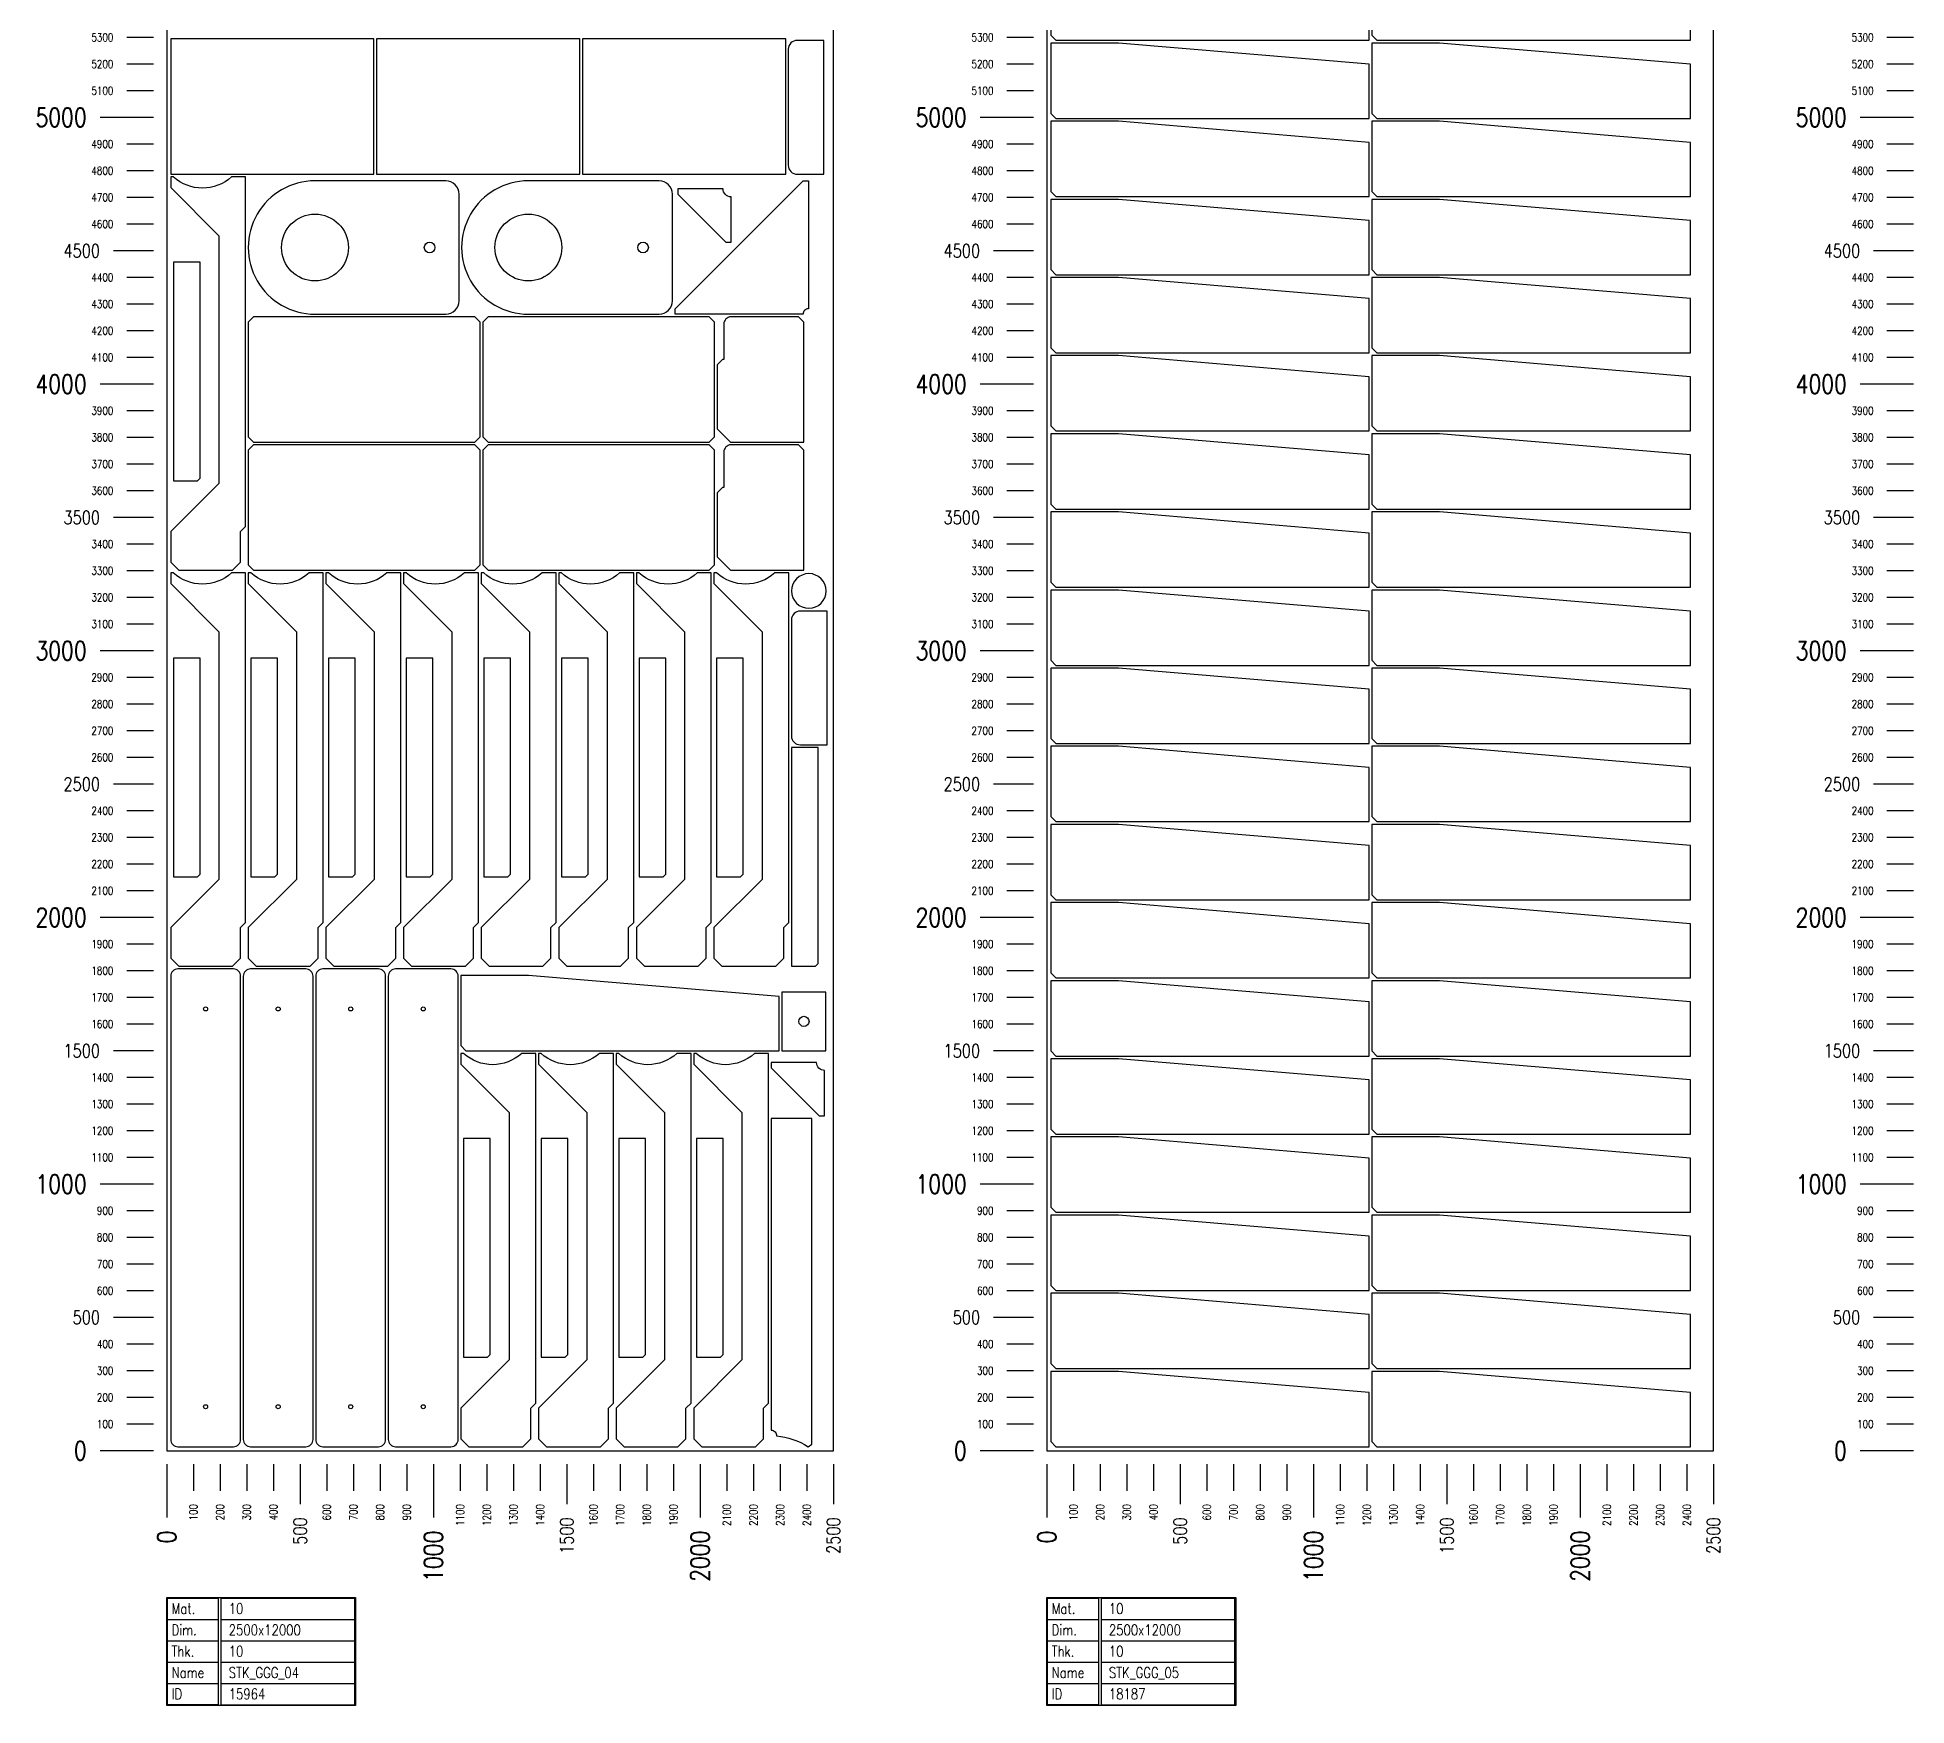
# Model space of a CAD drawing. Header units: millimetres. Extents: x 28039 to 145264, y 9873 to 40131.
# Drawn here: x 88831 to 95840, y 13439 to 19695 of the extents above; entities that cross this region are included whole.
import ezdxf
from ezdxf.enums import TextEntityAlignment as Align

# ---------------------------------------------------------------- set-up
doc = ezdxf.new("R2010")
doc.units = ezdxf.units.MM
doc.layers.add('TEXT', color=7, linetype='Continuous')
doc.styles.add('EasyCutStyle', font='romans.shx', dxfattribs={"width": 0.8})

# ---------------------------------------------------------------- blocks, each defined once
blk = doc.blocks.new('LogoSheet_16759')
at = {"color": 2}
for p, q in [((-50, 5300), (-150, 5300)), ((-50, 5200), (-150, 5200)), ((-50, 5100), (-150, 5100)), ((-50, 4900), (-150, 4900)), ((-50, 4800), (-150, 4800)), ((-50, 4700), (-150, 4700)), ((-50, 4600), (-150, 4600)), ((-50, 4400), (-150, 4400)), ((-50, 4300), (-150, 4300)), ((-50, 4200), (-150, 4200)), ((-50, 4100), (-150, 4100)), ((-50, 3900), (-150, 3900)), ((-50, 3800), (-150, 3800)), ((-50, 3700), (-150, 3700)), ((-50, 3600), (-150, 3600)), ((-50, 3400), (-150, 3400)), ((-50, 3300), (-150, 3300)), ((-50, 3200), (-150, 3200)), ((-50, 3100), (-150, 3100)), ((-50, 2900), (-150, 2900)), ((-50, 2800), (-150, 2800)), ((-50, 2700), (-150, 2700)), ((-50, 2600), (-150, 2600)), ((-50, 2400), (-150, 2400)), ((-50, 2300), (-150, 2300)), ((-50, 2200), (-150, 2200)), ((-50, 2100), (-150, 2100)), ((-50, 1900), (-150, 1900)), ((-50, 1800), (-150, 1800)), ((-50, 1700), (-150, 1700)), ((-50, 1600), (-150, 1600)), ((-50, 1400), (-150, 1400)), ((-50, 1300), (-150, 1300)), ((-50, 1200), (-150, 1200)), ((-50, 1100), (-150, 1100)), ((-50, 900), (-150, 900)), ((-50, 800), (-150, 800)), ((-50, 700), (-150, 700)), ((-50, 600), (-150, 600)), ((-50, 400), (-150, 400)), ((-50, 300), (-150, 300)), ((-50, 200), (-150, 200)), ((-50, 100), (-150, 100)), ((100, -50), (100, -150)), ((200, -50), (200, -150)), ((300, -50), (300, -150)), ((400, -50), (400, -150)), ((600, -50), (600, -150)), ((700, -50), (700, -150)), ((800, -50), (800, -150)), ((900, -50), (900, -150)), ((1100, -50), (1100, -150)), ((1200, -50), (1200, -150)), ((1300, -50), (1300, -150)), ((1400, -50), (1400, -150)), ((1600, -50), (1600, -150)), ((1700, -50), (1700, -150)), ((1800, -50), (1800, -150)), ((1900, -50), (1900, -150)), ((2100, -50), (2100, -150)), ((2200, -50), (2200, -150)), ((2300, -50), (2300, -150)), ((2400, -50), (2400, -150))]:
    blk.add_line(p, q, dxfattribs=at)
at = {"color": 1}
for p, q in [((-50, 5000), (-250, 5000)), ((-50, 4000), (-250, 4000)), ((-50, 3000), (-250, 3000)), ((-50, 2000), (-250, 2000)), ((-50, 1000), (-250, 1000)), ((-50, 0), (-250, 0)), ((0, -50), (0, -250)), ((1000, -50), (1000, -250)), ((2000, -50), (2000, -250)), ((203.4, -553), (705.2, -553)), ((203.4, -633), (705.2, -633)), ((203.4, -713), (705.2, -713)), ((203.4, -793), (705.2, -793)), ((203.4, -873), (705.2, -873))]:
    blk.add_line(p, q, dxfattribs=at)
at = {"color": 7}
for p, q in [((-50, 4500), (-200, 4500)), ((-50, 3500), (-200, 3500)), ((-50, 2500), (-200, 2500)), ((-50, 1500), (-200, 1500)), ((-50, 500), (-200, 500)), ((500, -50), (500, -200)), ((1500, -50), (1500, -200)), ((2500, -50), (2500, -200))]:
    blk.add_line(p, q, dxfattribs=at)
at = {"color": 5}
for p, q in [((3, -553), (193.4, -553)), ((3, -633), (193.4, -633)), ((3, -713), (193.4, -713)), ((3, -793), (193.4, -793)), ((3, -873), (193.4, -873))]:
    blk.add_line(p, q, dxfattribs=at)
blk.add_line((193.4, -633), (193.4, -953))
blk.add_lwpolyline([(0, -550), (708.2, -550), (708.2, -956), (0, -956)], close=True)
blk.add_lwpolyline([(3, -553), (193.4, -553), (193.4, -953), (3, -953)], close=True, dxfattribs=at)
at = {"color": 1}
blk.add_lwpolyline([(705.2, -553), (203.4, -553), (203.4, -953), (705.2, -953)], close=True, dxfattribs=at)
at = {"color": 7, "style": 'EasyCutStyle', "width": 0.8}
for s, height, p in [('5300', 30, (-200, 5300)), ('5200', 30, (-200, 5200)), ('5100', 30, (-200, 5100)), ('5000', 70, (-300, 5000)), ('4900', 30, (-200, 4900)), ('4800', 30, (-200, 4800)), ('4700', 30, (-200, 4700)), ('4600', 30, (-200, 4600)), ('4500', 50, (-250, 4500)), ('4400', 30, (-200, 4400)), ('4300', 30, (-200, 4300)), ('4200', 30, (-200, 4200)), ('4100', 30, (-200, 4100)), ('4000', 70, (-300, 4000)), ('3900', 30, (-200, 3900)), ('3800', 30, (-200, 3800)), ('3700', 30, (-200, 3700)), ('3600', 30, (-200, 3600)), ('3500', 50, (-250, 3500)), ('3400', 30, (-200, 3400)), ('3300', 30, (-200, 3300)), ('3200', 30, (-200, 3200)), ('3100', 30, (-200, 3100)), ('3000', 70, (-300, 3000)), ('2900', 30, (-200, 2900)), ('2800', 30, (-200, 2800)), ('2700', 30, (-200, 2700)), ('2600', 30, (-200, 2600)), ('2500', 50, (-250, 2500)), ('2400', 30, (-200, 2400)), ('2300', 30, (-200, 2300)), ('2200', 30, (-200, 2200)), ('2100', 30, (-200, 2100)), ('2000', 70, (-300, 2000)), ('1900', 30, (-200, 1900)), ('1800', 30, (-200, 1800)), ('1700', 30, (-200, 1700)), ('1600', 30, (-200, 1600)), ('1500', 50, (-250, 1500)), ('1400', 30, (-200, 1400)), ('1300', 30, (-200, 1300)), ('1200', 30, (-200, 1200)), ('1100', 30, (-200, 1100)), ('1000', 70, (-300, 1000)), ('900', 30, (-200, 900)), ('800', 30, (-200, 800)), ('700', 30, (-200, 700)), ('600', 30, (-200, 600)), ('500', 50, (-250, 500)), ('400', 30, (-200, 400)), ('300', 30, (-200, 300)), ('200', 30, (-200, 200)), ('100', 30, (-200, 100)), ('0', 70, (-300, 0))]:
    blk.add_text(s, height=height, dxfattribs=at).set_placement(p, align=Align.MIDDLE_RIGHT)
for s, height, p in [('100', 30, (100, -200)), ('200', 30, (200, -200)), ('300', 30, (300, -200)), ('400', 30, (400, -200)), ('600', 30, (600, -200)), ('700', 30, (700, -200)), ('800', 30, (800, -200)), ('900', 30, (900, -200)), ('1100', 30, (1100, -200)), ('1200', 30, (1200, -200)), ('1300', 30, (1300, -200)), ('1400', 30, (1400, -200)), ('1600', 30, (1600, -200)), ('1700', 30, (1700, -200)), ('1800', 30, (1800, -200)), ('1900', 30, (1900, -200)), ('2100', 30, (2100, -200)), ('2200', 30, (2200, -200)), ('2300', 30, (2300, -200)), ('2400', 30, (2400, -200)), ('500', 50, (500, -250)), ('1500', 50, (1500, -250)), ('2500', 50, (2500, -250)), ('0', 70, (0, -300)), ('1000', 70, (1000, -300)), ('2000', 70, (2000, -300))]:
    blk.add_text(s, height=height, rotation=90, dxfattribs=at).set_placement(p, align=Align.MIDDLE_RIGHT)
at = {"style": 'EasyCutStyle', "width": 0.8}
for tag, p in [('MATERIAL_SHEET', (232.8, -612.4)), ('DIMENSION_SHEET', (232.8, -692.4)), ('THICKNESS_SHEET', (232.8, -772.4)), ('NAME_SHEET', (232.8, -852.4)), ('ID_SHEET', (232.8, -932.4))]:
    blk.add_attdef(tag, p, '', height=40, dxfattribs=at)
at = {"layer": 'TEXT', "color": 251, "style": 'EasyCutStyle', "width": 0.8}
for s, p in [('Mat.', (18.4, -612.4)), ('Dim.', (18.4, -692.4)), ('Thk.', (18.4, -772.4)), ('Name', (18.4, -852.4)), ('ID', (18.4, -932.4))]:
    blk.add_text(s, height=40, dxfattribs=at).set_placement(p)
blk = doc.blocks.new('LogoSheet_06516')
at = {"color": 2}
for p, q in [((-50, 5300), (-150, 5300)), ((-50, 5200), (-150, 5200)), ((-50, 5100), (-150, 5100)), ((-50, 4900), (-150, 4900)), ((-50, 4800), (-150, 4800)), ((-50, 4700), (-150, 4700)), ((-50, 4600), (-150, 4600)), ((-50, 4400), (-150, 4400)), ((-50, 4300), (-150, 4300)), ((-50, 4200), (-150, 4200)), ((-50, 4100), (-150, 4100)), ((-50, 3900), (-150, 3900)), ((-50, 3800), (-150, 3800)), ((-50, 3700), (-150, 3700)), ((-50, 3600), (-150, 3600)), ((-50, 3400), (-150, 3400)), ((-50, 3300), (-150, 3300)), ((-50, 3200), (-150, 3200)), ((-50, 3100), (-150, 3100)), ((-50, 2900), (-150, 2900)), ((-50, 2800), (-150, 2800)), ((-50, 2700), (-150, 2700)), ((-50, 2600), (-150, 2600)), ((-50, 2400), (-150, 2400)), ((-50, 2300), (-150, 2300)), ((-50, 2200), (-150, 2200)), ((-50, 2100), (-150, 2100)), ((-50, 1900), (-150, 1900)), ((-50, 1800), (-150, 1800)), ((-50, 1700), (-150, 1700)), ((-50, 1600), (-150, 1600)), ((-50, 1400), (-150, 1400)), ((-50, 1300), (-150, 1300)), ((-50, 1200), (-150, 1200)), ((-50, 1100), (-150, 1100)), ((-50, 900), (-150, 900)), ((-50, 800), (-150, 800)), ((-50, 700), (-150, 700)), ((-50, 600), (-150, 600)), ((-50, 400), (-150, 400)), ((-50, 300), (-150, 300)), ((-50, 200), (-150, 200)), ((-50, 100), (-150, 100)), ((100, -50), (100, -150)), ((200, -50), (200, -150)), ((300, -50), (300, -150)), ((400, -50), (400, -150)), ((600, -50), (600, -150)), ((700, -50), (700, -150)), ((800, -50), (800, -150)), ((900, -50), (900, -150)), ((1100, -50), (1100, -150)), ((1200, -50), (1200, -150)), ((1300, -50), (1300, -150)), ((1400, -50), (1400, -150)), ((1600, -50), (1600, -150)), ((1700, -50), (1700, -150)), ((1800, -50), (1800, -150)), ((1900, -50), (1900, -150)), ((2100, -50), (2100, -150)), ((2200, -50), (2200, -150)), ((2300, -50), (2300, -150)), ((2400, -50), (2400, -150))]:
    blk.add_line(p, q, dxfattribs=at)
at = {"color": 1}
for p, q in [((-50, 5000), (-250, 5000)), ((-50, 4000), (-250, 4000)), ((-50, 3000), (-250, 3000)), ((-50, 2000), (-250, 2000)), ((-50, 1000), (-250, 1000)), ((-50, 0), (-250, 0)), ((0, -50), (0, -250)), ((1000, -50), (1000, -250)), ((2000, -50), (2000, -250)), ((203.4, -553), (705.2, -553)), ((203.4, -633), (705.2, -633)), ((203.4, -713), (705.2, -713)), ((203.4, -793), (705.2, -793)), ((203.4, -873), (705.2, -873))]:
    blk.add_line(p, q, dxfattribs=at)
at = {"color": 7}
for p, q in [((-50, 4500), (-200, 4500)), ((-50, 3500), (-200, 3500)), ((-50, 2500), (-200, 2500)), ((-50, 1500), (-200, 1500)), ((-50, 500), (-200, 500)), ((500, -50), (500, -200)), ((1500, -50), (1500, -200)), ((2500, -50), (2500, -200))]:
    blk.add_line(p, q, dxfattribs=at)
at = {"color": 5}
for p, q in [((3, -553), (193.4, -553)), ((3, -633), (193.4, -633)), ((3, -713), (193.4, -713)), ((3, -793), (193.4, -793)), ((3, -873), (193.4, -873))]:
    blk.add_line(p, q, dxfattribs=at)
blk.add_line((193.4, -633), (193.4, -953))
blk.add_lwpolyline([(0, -550), (708.2, -550), (708.2, -956), (0, -956)], close=True)
blk.add_lwpolyline([(3, -553), (193.4, -553), (193.4, -953), (3, -953)], close=True, dxfattribs=at)
at = {"color": 1}
blk.add_lwpolyline([(705.2, -553), (203.4, -553), (203.4, -953), (705.2, -953)], close=True, dxfattribs=at)
at = {"color": 7, "style": 'EasyCutStyle', "width": 0.8}
for s, height, p in [('5300', 30, (-200, 5300)), ('5200', 30, (-200, 5200)), ('5100', 30, (-200, 5100)), ('5000', 70, (-300, 5000)), ('4900', 30, (-200, 4900)), ('4800', 30, (-200, 4800)), ('4700', 30, (-200, 4700)), ('4600', 30, (-200, 4600)), ('4500', 50, (-250, 4500)), ('4400', 30, (-200, 4400)), ('4300', 30, (-200, 4300)), ('4200', 30, (-200, 4200)), ('4100', 30, (-200, 4100)), ('4000', 70, (-300, 4000)), ('3900', 30, (-200, 3900)), ('3800', 30, (-200, 3800)), ('3700', 30, (-200, 3700)), ('3600', 30, (-200, 3600)), ('3500', 50, (-250, 3500)), ('3400', 30, (-200, 3400)), ('3300', 30, (-200, 3300)), ('3200', 30, (-200, 3200)), ('3100', 30, (-200, 3100)), ('3000', 70, (-300, 3000)), ('2900', 30, (-200, 2900)), ('2800', 30, (-200, 2800)), ('2700', 30, (-200, 2700)), ('2600', 30, (-200, 2600)), ('2500', 50, (-250, 2500)), ('2400', 30, (-200, 2400)), ('2300', 30, (-200, 2300)), ('2200', 30, (-200, 2200)), ('2100', 30, (-200, 2100)), ('2000', 70, (-300, 2000)), ('1900', 30, (-200, 1900)), ('1800', 30, (-200, 1800)), ('1700', 30, (-200, 1700)), ('1600', 30, (-200, 1600)), ('1500', 50, (-250, 1500)), ('1400', 30, (-200, 1400)), ('1300', 30, (-200, 1300)), ('1200', 30, (-200, 1200)), ('1100', 30, (-200, 1100)), ('1000', 70, (-300, 1000)), ('900', 30, (-200, 900)), ('800', 30, (-200, 800)), ('700', 30, (-200, 700)), ('600', 30, (-200, 600)), ('500', 50, (-250, 500)), ('400', 30, (-200, 400)), ('300', 30, (-200, 300)), ('200', 30, (-200, 200)), ('100', 30, (-200, 100)), ('0', 70, (-300, 0))]:
    blk.add_text(s, height=height, dxfattribs=at).set_placement(p, align=Align.MIDDLE_RIGHT)
for s, height, p in [('100', 30, (100, -200)), ('200', 30, (200, -200)), ('300', 30, (300, -200)), ('400', 30, (400, -200)), ('600', 30, (600, -200)), ('700', 30, (700, -200)), ('800', 30, (800, -200)), ('900', 30, (900, -200)), ('1100', 30, (1100, -200)), ('1200', 30, (1200, -200)), ('1300', 30, (1300, -200)), ('1400', 30, (1400, -200)), ('1600', 30, (1600, -200)), ('1700', 30, (1700, -200)), ('1800', 30, (1800, -200)), ('1900', 30, (1900, -200)), ('2100', 30, (2100, -200)), ('2200', 30, (2200, -200)), ('2300', 30, (2300, -200)), ('2400', 30, (2400, -200)), ('500', 50, (500, -250)), ('1500', 50, (1500, -250)), ('2500', 50, (2500, -250)), ('0', 70, (0, -300)), ('1000', 70, (1000, -300)), ('2000', 70, (2000, -300))]:
    blk.add_text(s, height=height, rotation=90, dxfattribs=at).set_placement(p, align=Align.MIDDLE_RIGHT)
at = {"style": 'EasyCutStyle', "width": 0.8}
for tag, p in [('MATERIAL_SHEET', (232.8, -612.4)), ('DIMENSION_SHEET', (232.8, -692.4)), ('THICKNESS_SHEET', (232.8, -772.4)), ('NAME_SHEET', (232.8, -852.4)), ('ID_SHEET', (232.8, -932.4))]:
    blk.add_attdef(tag, p, '', height=40, dxfattribs=at)
at = {"layer": 'TEXT', "color": 251, "style": 'EasyCutStyle', "width": 0.8}
for s, p in [('Mat.', (18.4, -612.4)), ('Dim.', (18.4, -692.4)), ('Thk.', (18.4, -772.4)), ('Name', (18.4, -852.4)), ('ID', (18.4, -932.4))]:
    blk.add_text(s, height=40, dxfattribs=at).set_placement(p)
blk = doc.blocks.new('LogoSheet_46632')
at = {"color": 2}
for p, q in [((-50, 5300), (-150, 5300)), ((-50, 5200), (-150, 5200)), ((-50, 5100), (-150, 5100)), ((-50, 4900), (-150, 4900)), ((-50, 4800), (-150, 4800)), ((-50, 4700), (-150, 4700)), ((-50, 4600), (-150, 4600)), ((-50, 4400), (-150, 4400)), ((-50, 4300), (-150, 4300)), ((-50, 4200), (-150, 4200)), ((-50, 4100), (-150, 4100)), ((-50, 3900), (-150, 3900)), ((-50, 3800), (-150, 3800)), ((-50, 3700), (-150, 3700)), ((-50, 3600), (-150, 3600)), ((-50, 3400), (-150, 3400)), ((-50, 3300), (-150, 3300)), ((-50, 3200), (-150, 3200)), ((-50, 3100), (-150, 3100)), ((-50, 2900), (-150, 2900)), ((-50, 2800), (-150, 2800)), ((-50, 2700), (-150, 2700)), ((-50, 2600), (-150, 2600)), ((-50, 2400), (-150, 2400)), ((-50, 2300), (-150, 2300)), ((-50, 2200), (-150, 2200)), ((-50, 2100), (-150, 2100)), ((-50, 1900), (-150, 1900)), ((-50, 1800), (-150, 1800)), ((-50, 1700), (-150, 1700)), ((-50, 1600), (-150, 1600)), ((-50, 1400), (-150, 1400)), ((-50, 1300), (-150, 1300)), ((-50, 1200), (-150, 1200)), ((-50, 1100), (-150, 1100)), ((-50, 900), (-150, 900)), ((-50, 800), (-150, 800)), ((-50, 700), (-150, 700)), ((-50, 600), (-150, 600)), ((-50, 400), (-150, 400)), ((-50, 300), (-150, 300)), ((-50, 200), (-150, 200)), ((-50, 100), (-150, 100))]:
    blk.add_line(p, q, dxfattribs=at)
at = {"color": 1}
for p, q in [((-50, 5000), (-250, 5000)), ((-50, 4000), (-250, 4000)), ((-50, 3000), (-250, 3000)), ((-50, 2000), (-250, 2000)), ((-50, 1000), (-250, 1000)), ((-50, 0), (-250, 0))]:
    blk.add_line(p, q, dxfattribs=at)
at = {"color": 7}
for p, q in [((-50, 4500), (-200, 4500)), ((-50, 3500), (-200, 3500)), ((-50, 2500), (-200, 2500)), ((-50, 1500), (-200, 1500)), ((-50, 500), (-200, 500))]:
    blk.add_line(p, q, dxfattribs=at)
at = {"color": 7, "style": 'EasyCutStyle', "width": 0.8}
for s, height, p in [('5300', 30, (-200, 5300)), ('5200', 30, (-200, 5200)), ('5100', 30, (-200, 5100)), ('5000', 70, (-300, 5000)), ('4900', 30, (-200, 4900)), ('4800', 30, (-200, 4800)), ('4700', 30, (-200, 4700)), ('4600', 30, (-200, 4600)), ('4500', 50, (-250, 4500)), ('4400', 30, (-200, 4400)), ('4300', 30, (-200, 4300)), ('4200', 30, (-200, 4200)), ('4100', 30, (-200, 4100)), ('4000', 70, (-300, 4000)), ('3900', 30, (-200, 3900)), ('3800', 30, (-200, 3800)), ('3700', 30, (-200, 3700)), ('3600', 30, (-200, 3600)), ('3500', 50, (-250, 3500)), ('3400', 30, (-200, 3400)), ('3300', 30, (-200, 3300)), ('3200', 30, (-200, 3200)), ('3100', 30, (-200, 3100)), ('3000', 70, (-300, 3000)), ('2900', 30, (-200, 2900)), ('2800', 30, (-200, 2800)), ('2700', 30, (-200, 2700)), ('2600', 30, (-200, 2600)), ('2500', 50, (-250, 2500)), ('2400', 30, (-200, 2400)), ('2300', 30, (-200, 2300)), ('2200', 30, (-200, 2200)), ('2100', 30, (-200, 2100)), ('2000', 70, (-300, 2000)), ('1900', 30, (-200, 1900)), ('1800', 30, (-200, 1800)), ('1700', 30, (-200, 1700)), ('1600', 30, (-200, 1600)), ('1500', 50, (-250, 1500)), ('1400', 30, (-200, 1400)), ('1300', 30, (-200, 1300)), ('1200', 30, (-200, 1200)), ('1100', 30, (-200, 1100)), ('1000', 70, (-300, 1000)), ('900', 30, (-200, 900)), ('800', 30, (-200, 800)), ('700', 30, (-200, 700)), ('600', 30, (-200, 600)), ('500', 50, (-250, 500)), ('400', 30, (-200, 400)), ('300', 30, (-200, 300)), ('200', 30, (-200, 200)), ('100', 30, (-200, 100)), ('0', 70, (-300, 0))]:
    blk.add_text(s, height=height, dxfattribs=at).set_placement(p, align=Align.MIDDLE_RIGHT)
at = {"style": 'EasyCutStyle', "width": 0.8}
for tag, p in [('MATERIAL_SHEET', (232.8, -612.4)), ('DIMENSION_SHEET', (232.8, -692.4)), ('THICKNESS_SHEET', (232.8, -772.4)), ('NAME_SHEET', (232.8, -852.4)), ('ID_SHEET', (232.8, -932.4))]:
    blk.add_attdef(tag, p, '', height=40, dxfattribs=at)

msp = doc.modelspace()

# ---------------------------------------------------------------- linework, layer by layer
at = {"color": 34, "true_color": 0x945a17}
for points in [[(89315.9, 14395.1), (91815.9, 14395.1), (91815.9, 26395.1), (89315.9, 26395.1)], [(92615.9, 14395.1), (95115.9, 14395.1), (95115.9, 26395.1), (92615.9, 26395.1)]]:
    msp.add_lwpolyline(points, close=True, dxfattribs=at)
at = {"color": 2}
for points in [[(92630.9, 19703.1), (92649.9, 19684.1), (93824.9, 19684.1), (93824.9, 19887.3), (92884.9, 19966.7), (92630.9, 19966.7)], [(93834.9, 19703.1), (93853.9, 19684.1), (95028.9, 19684.1), (95028.9, 19887.3), (94088.9, 19966.7), (93834.9, 19966.7)], [(89330.9, 19182.1), (90092.9, 19182.1), (90092.9, 19690.1), (89330.9, 19690.1)], [(90102.9, 19182.1), (90864.9, 19182.1), (90864.9, 19690.1), (90102.9, 19690.1)], [(90874.9, 19182.1), (91636.9, 19182.1), (91636.9, 19690.1), (90874.9, 19690.1)], [(92630.9, 19410.1), (92649.9, 19391.1), (93824.9, 19391.1), (93824.9, 19594.3), (92884.9, 19673.7), (92630.9, 19673.7)], [(93834.9, 19410.1), (93853.9, 19391.1), (95028.9, 19391.1), (95028.9, 19594.3), (94088.9, 19673.7), (93834.9, 19673.7)], [(92630.9, 19117.1), (92649.9, 19098.1), (93824.9, 19098.1), (93824.9, 19301.3), (92884.9, 19380.7), (92630.9, 19380.7)], [(93834.9, 19117.1), (93853.9, 19098.1), (95028.9, 19098.1), (95028.9, 19301.3), (94088.9, 19380.7), (93834.9, 19380.7)], [(92630.9, 18824.1), (92649.9, 18805.1), (93824.9, 18805.1), (93824.9, 19008.3), (92884.9, 19087.7), (92630.9, 19087.7)], [(93834.9, 18824.1), (93853.9, 18805.1), (95028.9, 18805.1), (95028.9, 19008.3), (94088.9, 19087.7), (93834.9, 19087.7)], [(89430.9, 18032.6), (89440.9, 18042.6), (89440.9, 18852.6), (89340.9, 18852.6), (89340.9, 18032.6)], [(92630.9, 18531.1), (92649.9, 18512.1), (93824.9, 18512.1), (93824.9, 18715.3), (92884.9, 18794.7), (92630.9, 18794.7)], [(93834.9, 18531.1), (93853.9, 18512.1), (95028.9, 18512.1), (95028.9, 18715.3), (94088.9, 18794.7), (93834.9, 18794.7)], [(89621.9, 18197.1), (89641.9, 18177.1), (90470.9, 18177.1), (90490.9, 18197.1), (90490.9, 18627.1), (90470.9, 18647.1), (89641.9, 18647.1), (89621.9, 18627.1)], [(90500.9, 18197.1), (90520.9, 18177.1), (91349.9, 18177.1), (91369.9, 18197.1), (91369.9, 18627.1), (91349.9, 18647.1), (90520.9, 18647.1), (90500.9, 18627.1)], [(92630.9, 18238.1), (92649.9, 18219.1), (93824.9, 18219.1), (93824.9, 18422.3), (92884.9, 18501.7), (92630.9, 18501.7)], [(93834.9, 18238.1), (93853.9, 18219.1), (95028.9, 18219.1), (95028.9, 18422.3), (94088.9, 18501.7), (93834.9, 18501.7)], [(89621.9, 17717.1), (89641.9, 17697.1), (90470.9, 17697.1), (90490.9, 17717.1), (90490.9, 18147.1), (90470.9, 18167.1), (89641.9, 18167.1), (89621.9, 18147.1)], [(90500.9, 17717.1), (90520.9, 17697.1), (91349.9, 17697.1), (91369.9, 17717.1), (91369.9, 18147.1), (91349.9, 18167.1), (90520.9, 18167.1), (90500.9, 18147.1)], [(92630.9, 17945.1), (92649.9, 17926.1), (93824.9, 17926.1), (93824.9, 18129.3), (92884.9, 18208.7), (92630.9, 18208.7)], [(93834.9, 17945.1), (93853.9, 17926.1), (95028.9, 17926.1), (95028.9, 18129.3), (94088.9, 18208.7), (93834.9, 18208.7)], [(92630.9, 17652.1), (92649.9, 17633.1), (93824.9, 17633.1), (93824.9, 17836.3), (92884.9, 17915.7), (92630.9, 17915.7)], [(93834.9, 17652.1), (93853.9, 17633.1), (95028.9, 17633.1), (95028.9, 17836.3), (94088.9, 17915.7), (93834.9, 17915.7)], [(92630.9, 17359.1), (92649.9, 17340.1), (93824.9, 17340.1), (93824.9, 17543.3), (92884.9, 17622.7), (92630.9, 17622.7)], [(93834.9, 17359.1), (93853.9, 17340.1), (95028.9, 17340.1), (95028.9, 17543.3), (94088.9, 17622.7), (93834.9, 17622.7)], [(89430.9, 16547.6), (89440.9, 16557.6), (89440.9, 17367.6), (89340.9, 17367.6), (89340.9, 16547.6)], [(89721.9, 16547.6), (89731.9, 16557.6), (89731.9, 17367.6), (89631.9, 17367.6), (89631.9, 16547.6)], [(90012.9, 16547.6), (90022.9, 16557.6), (90022.9, 17367.6), (89922.9, 17367.6), (89922.9, 16547.6)], [(90303.9, 16547.6), (90313.9, 16557.6), (90313.9, 17367.6), (90213.9, 17367.6), (90213.9, 16547.6)], [(90594.9, 16547.6), (90604.9, 16557.6), (90604.9, 17367.6), (90504.9, 17367.6), (90504.9, 16547.6)], [(90885.9, 16547.6), (90895.9, 16557.6), (90895.9, 17367.6), (90795.9, 17367.6), (90795.9, 16547.6)], [(91176.9, 16547.6), (91186.9, 16557.6), (91186.9, 17367.6), (91086.9, 17367.6), (91086.9, 16547.6)], [(91467.9, 16547.6), (91477.9, 16557.6), (91477.9, 17367.6), (91377.9, 17367.6), (91377.9, 16547.6)], [(92630.9, 17066.1), (92649.9, 17047.1), (93824.9, 17047.1), (93824.9, 17250.3), (92884.9, 17329.7), (92630.9, 17329.7)], [(93834.9, 17066.1), (93853.9, 17047.1), (95028.9, 17047.1), (95028.9, 17250.3), (94088.9, 17329.7), (93834.9, 17329.7)], [(91748.9, 16212.1), (91758.9, 16222.1), (91758.9, 17032.1), (91658.9, 17032.1), (91658.9, 16212.1)], [(92630.9, 16773.1), (92649.9, 16754.1), (93824.9, 16754.1), (93824.9, 16957.3), (92884.9, 17036.7), (92630.9, 17036.7)], [(93834.9, 16773.1), (93853.9, 16754.1), (95028.9, 16754.1), (95028.9, 16957.3), (94088.9, 17036.7), (93834.9, 17036.7)], [(92630.9, 16480.1), (92649.9, 16461.1), (93824.9, 16461.1), (93824.9, 16664.3), (92884.9, 16743.7), (92630.9, 16743.7)], [(93834.9, 16480.1), (93853.9, 16461.1), (95028.9, 16461.1), (95028.9, 16664.3), (94088.9, 16743.7), (93834.9, 16743.7)], [(92630.9, 16187.1), (92649.9, 16168.1), (93824.9, 16168.1), (93824.9, 16371.3), (92884.9, 16450.7), (92630.9, 16450.7)], [(93834.9, 16187.1), (93853.9, 16168.1), (95028.9, 16168.1), (95028.9, 16371.3), (94088.9, 16450.7), (93834.9, 16450.7)], [(90418.9, 15914.1), (90437.9, 15895.1), (91612.9, 15895.1), (91612.9, 16098.3), (90672.9, 16177.7), (90418.9, 16177.7)], [(92630.9, 15894.1), (92649.9, 15875.1), (93824.9, 15875.1), (93824.9, 16078.3), (92884.9, 16157.7), (92630.9, 16157.7)], [(93834.9, 15894.1), (93853.9, 15875.1), (95028.9, 15875.1), (95028.9, 16078.3), (94088.9, 16157.7), (93834.9, 16157.7)], [(91622.9, 15895.1), (91787.9, 15895.1), (91787.9, 16115.1), (91622.9, 16115.1)], [(92630.9, 15601.1), (92649.9, 15582.1), (93824.9, 15582.1), (93824.9, 15785.3), (92884.9, 15864.7), (92630.9, 15864.7)], [(93834.9, 15601.1), (93853.9, 15582.1), (95028.9, 15582.1), (95028.9, 15785.3), (94088.9, 15864.7), (93834.9, 15864.7)], [(90518.9, 14745.6), (90528.9, 14755.6), (90528.9, 15565.6), (90428.9, 15565.6), (90428.9, 14745.6)], [(90809.9, 14745.6), (90819.9, 14755.6), (90819.9, 15565.6), (90719.9, 15565.6), (90719.9, 14745.6)], [(91100.9, 14745.6), (91110.9, 14755.6), (91110.9, 15565.6), (91010.9, 15565.6), (91010.9, 14745.6)], [(91391.9, 14745.6), (91401.9, 14755.6), (91401.9, 15565.6), (91301.9, 15565.6), (91301.9, 14745.6)], [(92630.9, 15308.1), (92649.9, 15289.1), (93824.9, 15289.1), (93824.9, 15492.3), (92884.9, 15571.7), (92630.9, 15571.7)], [(93834.9, 15308.1), (93853.9, 15289.1), (95028.9, 15289.1), (95028.9, 15492.3), (94088.9, 15571.7), (93834.9, 15571.7)], [(92630.9, 15015.1), (92649.9, 14996.1), (93824.9, 14996.1), (93824.9, 15199.3), (92884.9, 15278.7), (92630.9, 15278.7)], [(93834.9, 15015.1), (93853.9, 14996.1), (95028.9, 14996.1), (95028.9, 15199.3), (94088.9, 15278.7), (93834.9, 15278.7)], [(92630.9, 14722.1), (92649.9, 14703.1), (93824.9, 14703.1), (93824.9, 14906.3), (92884.9, 14985.7), (92630.9, 14985.7)], [(93834.9, 14722.1), (93853.9, 14703.1), (95028.9, 14703.1), (95028.9, 14906.3), (94088.9, 14985.7), (93834.9, 14985.7)], [(92630.9, 14429.1), (92649.9, 14410.1), (93824.9, 14410.1), (93824.9, 14613.3), (92884.9, 14692.7), (92630.9, 14692.7)], [(93834.9, 14429.1), (93853.9, 14410.1), (95028.9, 14410.1), (95028.9, 14613.3), (94088.9, 14692.7), (93834.9, 14692.7)]]:
    msp.add_lwpolyline(points, close=True, dxfattribs=at)
at = {"color": 2, "elevation": 0}
for points in [[(91679.8, 19683.8, 0.414302), (91646.5, 19650.5), (91646.5, 19215.4, 0.414302), (91679.8, 19182.1), (91779.9, 19182.1), (91779.9, 19683.8)], [(89562.9, 17697.1), (89592.9, 17727.1), (89592.9, 17841.6), (89611.9, 17860.6), (89611.9, 19172.1), (89559.2, 19172.1, -0.388165), (89340.8, 19172.1), (89330.9, 19172.1), (89330.9, 19131.6), (89511.9, 18950.6), (89511.9, 18022.6), (89330.9, 17841.6), (89330.9, 17727.1), (89360.9, 17697.1)], [(89871.9, 18657.1), (90362.2, 18657.1, 0.414214), (90412.2, 18707.1), (90412.2, 19107.1, 0.414214), (90362.2, 19157.1), (89871.9, 19157.1, 1.000019)], [(90671.9, 18657.1), (91162.2, 18657.1, 0.414214), (91212.2, 18707.1), (91212.2, 19107.1, 0.414214), (91162.2, 19157.1), (90671.9, 19157.1, 1.000019)], [(91431.9, 18927.1), (91431.9, 19097.1, -0.414214), (91401.9, 19127.1), (91231.9, 19127.1), (91231.9, 19107.1), (91411.9, 18927.1)], [(91704.9, 18177.1), (91704.9, 18627.1), (91684.9, 18647.1), (91431.9, 18647.1, 0.414214), (91404.9, 18620.1), (91404.9, 18487.1), (91399.9, 18487.1), (91379.9, 18467.1), (91379.9, 18227.1), (91429.9, 18177.1)], [(91704.9, 17697.1), (91704.9, 18147.1), (91684.9, 18167.1), (91431.9, 18167.1, 0.414214), (91404.9, 18140.1), (91404.9, 18007.1), (91399.9, 18007.1), (91379.9, 17987.1), (91379.9, 17747.1), (91429.9, 17697.1)], [(89562.9, 16212.1), (89592.9, 16242.1), (89592.9, 16356.6), (89611.9, 16375.6), (89611.9, 17687.1), (89559.2, 17687.1, -0.388165), (89340.8, 17687.1), (89330.9, 17687.1), (89330.9, 17646.6), (89511.9, 17465.6), (89511.9, 16537.6), (89330.9, 16356.6), (89330.9, 16242.1), (89360.9, 16212.1)], [(89853.9, 16212.1), (89883.9, 16242.1), (89883.9, 16356.6), (89902.9, 16375.6), (89902.9, 17687.1), (89850.2, 17687.1, -0.388165), (89631.8, 17687.1), (89621.9, 17687.1), (89621.9, 17646.6), (89802.9, 17465.6), (89802.9, 16537.6), (89621.9, 16356.6), (89621.9, 16242.1), (89651.9, 16212.1)], [(90144.9, 16212.1), (90174.9, 16242.1), (90174.9, 16356.6), (90193.9, 16375.6), (90193.9, 17687.1), (90141.2, 17687.1, -0.388165), (89922.8, 17687.1), (89912.9, 17687.1), (89912.9, 17646.6), (90093.9, 17465.6), (90093.9, 16537.6), (89912.9, 16356.6), (89912.9, 16242.1), (89942.9, 16212.1)], [(90435.9, 16212.1), (90465.9, 16242.1), (90465.9, 16356.6), (90484.9, 16375.6), (90484.9, 17687.1), (90432.2, 17687.1, -0.388165), (90213.8, 17687.1), (90203.9, 17687.1), (90203.9, 17646.6), (90384.9, 17465.6), (90384.9, 16537.6), (90203.9, 16356.6), (90203.9, 16242.1), (90233.9, 16212.1)], [(90726.9, 16212.1), (90756.9, 16242.1), (90756.9, 16356.6), (90775.9, 16375.6), (90775.9, 17687.1), (90723.2, 17687.1, -0.388165), (90504.8, 17687.1), (90494.9, 17687.1), (90494.9, 17646.6), (90675.9, 17465.6), (90675.9, 16537.6), (90494.9, 16356.6), (90494.9, 16242.1), (90524.9, 16212.1)], [(91017.9, 16212.1), (91047.9, 16242.1), (91047.9, 16356.6), (91066.9, 16375.6), (91066.9, 17687.1), (91014.2, 17687.1, -0.388165), (90795.8, 17687.1), (90785.9, 17687.1), (90785.9, 17646.6), (90966.9, 17465.6), (90966.9, 16537.6), (90785.9, 16356.6), (90785.9, 16242.1), (90815.9, 16212.1)], [(91308.9, 16212.1), (91338.9, 16242.1), (91338.9, 16356.6), (91357.9, 16375.6), (91357.9, 17687.1), (91305.2, 17687.1, -0.388165), (91086.8, 17687.1), (91076.9, 17687.1), (91076.9, 17646.6), (91257.9, 17465.6), (91257.9, 16537.6), (91076.9, 16356.6), (91076.9, 16242.1), (91106.9, 16212.1)], [(91599.9, 16212.1), (91629.9, 16242.1), (91629.9, 16356.6), (91648.9, 16375.6), (91648.9, 17687.1), (91596.2, 17687.1, -0.388165), (91377.8, 17687.1), (91367.9, 17687.1), (91367.9, 17646.6), (91548.9, 17465.6), (91548.9, 16537.6), (91367.9, 16356.6), (91367.9, 16242.1), (91397.9, 16212.1)], [(91723.9, 17554.1, 1), (91723.9, 17684.1, 1)], [(91691.8, 17543.8, 0.414302), (91658.5, 17510.5), (91658.5, 17075.4, 0.414302), (91691.8, 17042.1), (91791.9, 17042.1), (91791.9, 17543.8)], [(89565.9, 14410.1, 0.414214), (89592.9, 14437.1), (89592.9, 16174.6, 0.414214), (89565.9, 16201.6), (89357.9, 16201.6, 0.414214), (89330.9, 16174.6), (89330.9, 14437.1, 0.414214), (89357.9, 14410.1)], [(89837.9, 14410.1, 0.414214), (89864.9, 14437.1), (89864.9, 16174.6, 0.414214), (89837.9, 16201.6), (89629.9, 16201.6, 0.414214), (89602.9, 16174.6), (89602.9, 14437.1, 0.414214), (89629.9, 14410.1)], [(90109.9, 14410.1, 0.414214), (90136.9, 14437.1), (90136.9, 16174.6, 0.414214), (90109.9, 16201.6), (89901.9, 16201.6, 0.414214), (89874.9, 16174.6), (89874.9, 14437.1, 0.414214), (89901.9, 14410.1)], [(90381.9, 14410.1, 0.414214), (90408.9, 14437.1), (90408.9, 16174.6, 0.414214), (90381.9, 16201.6), (90173.9, 16201.6, 0.414214), (90146.9, 16174.6), (90146.9, 14437.1, 0.414214), (90173.9, 14410.1)], [(90650.9, 14410.1), (90680.9, 14440.1), (90680.9, 14554.6), (90699.9, 14573.6), (90699.9, 15885.1), (90647.2, 15885.1, -0.388165), (90428.8, 15885.1), (90418.9, 15885.1), (90418.9, 15844.6), (90599.9, 15663.6), (90599.9, 14735.6), (90418.9, 14554.6), (90418.9, 14440.1), (90448.9, 14410.1)], [(90941.9, 14410.1), (90971.9, 14440.1), (90971.9, 14554.6), (90990.9, 14573.6), (90990.9, 15885.1), (90938.2, 15885.1, -0.388165), (90719.8, 15885.1), (90709.9, 15885.1), (90709.9, 15844.6), (90890.9, 15663.6), (90890.9, 14735.6), (90709.9, 14554.6), (90709.9, 14440.1), (90739.9, 14410.1)], [(91232.9, 14410.1), (91262.9, 14440.1), (91262.9, 14554.6), (91281.9, 14573.6), (91281.9, 15885.1), (91229.2, 15885.1, -0.388165), (91010.8, 15885.1), (91000.9, 15885.1), (91000.9, 15844.6), (91181.9, 15663.6), (91181.9, 14735.6), (91000.9, 14554.6), (91000.9, 14440.1), (91030.9, 14410.1)], [(91523.9, 14410.1), (91553.9, 14440.1), (91553.9, 14554.6), (91572.9, 14573.6), (91572.9, 15885.1), (91520.2, 15885.1, -0.388165), (91301.8, 15885.1), (91291.9, 15885.1), (91291.9, 15844.6), (91472.9, 15663.6), (91472.9, 14735.6), (91291.9, 14554.6), (91291.9, 14440.1), (91321.9, 14410.1)], [(91782.9, 15651.1), (91782.9, 15821.1, -0.414214), (91752.9, 15851.1), (91582.9, 15851.1), (91582.9, 15831.1), (91762.9, 15651.1)], [(91602.4, 14450.5, -0.113956), (91721.5, 14410.1), (91734.9, 14419.7), (91734.9, 15641.1), (91582.5, 15641.1), (91582.5, 14471.9, -0.434245)]]:
    msp.add_lwpolyline(points, format="xyb", close=True, dxfattribs=at)
at = {"color": 1, "elevation": 0}
msp.add_lwpolyline([(91701.9, 18657.1), (91221.9, 18657.1), (91221.9, 18677.1), (91701.9, 19157.1), (91721.9, 19157.1), (91721.9, 18677.1, 0.414214)], format="xyb", close=True, dxfattribs=at)
at = {"color": 4}
for centre, radius in [((89871.9, 18907.1, 0), 125.5), ((90671.9, 18907.1, 0), 125.5), ((90301.9, 18907.1, 0), 20), ((91101.9, 18907.1, 0), 20), ((89461.9, 16051.6, 0), 7.5), ((89733.9, 16051.6, 0), 7.5), ((90005.9, 16051.6, 0), 7.5), ((90277.9, 16051.6, 0), 7.5), ((91705.4, 16005.1), 19.1), ((89461.9, 14560.1, 0), 7.5), ((89733.9, 14560.1, 0), 7.5), ((90005.9, 14560.1, 0), 7.5), ((90277.9, 14560.1, 0), 7.5)]:
    msp.add_circle(centre, radius, dxfattribs=at)

# ---------------------------------------------------------------- block references
for name, p, values in [('LogoSheet_16759', (89315.9, 14395.1), {'DIMENSION_SHEET': '2500x12000', 'THICKNESS_SHEET': '10', 'NAME_SHEET': 'STK_GGG_04', 'ID_SHEET': '15964', 'MATERIAL_SHEET': '10'}), ('LogoSheet_06516', (92615.9, 14395.1), {'DIMENSION_SHEET': '2500x12000', 'THICKNESS_SHEET': '10', 'NAME_SHEET': 'STK_GGG_05', 'ID_SHEET': '18187', 'MATERIAL_SHEET': '10'})]:
    msp.add_blockref(name, p).add_auto_attribs(values)
msp.add_blockref('LogoSheet_46632', (95915.9, 14395.1))

doc.saveas('drawing.dxf')
